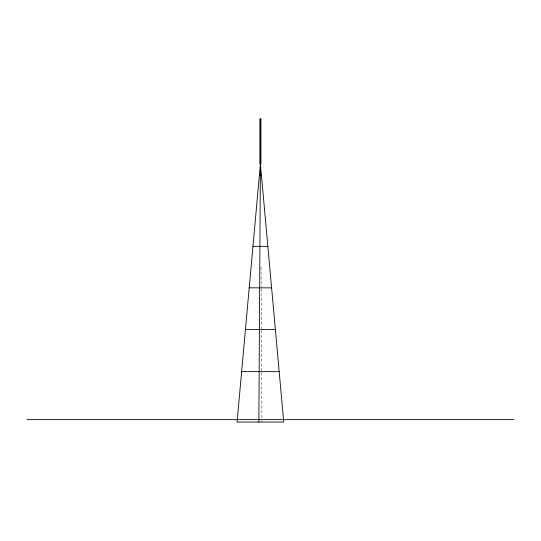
<?xml version="1.0" encoding="UTF-8"?>
<svg xmlns="http://www.w3.org/2000/svg" width="541" height="541" viewBox="0 0 541 541"><rect width="100%" height="100%" fill="white"/><g stroke="black" fill="none" stroke-linecap="round" stroke-linejoin="round"><path stroke-width="0.41" stroke-dasharray="2.71 2.03" d="M261.033 267.098L261.154 287.014M261.161 288.678L261.404 328.685M261.411 330.362L261.661 370.795M261.668 372.478L261.952 418.781M261.952 420.438L261.952 422.061"/><path stroke-width="0.81" d="M259.382 175.23L261.425 175.23M252.89 246.351L267.923 246.351M249.103 287.839L271.71 287.839M245.296 329.516L275.518 329.516M241.455 371.633L279.359 371.633M27.05 419.627L513.95 419.627M260.437 168.839L260.404 164.045L237.073 422.061L283.741 422.061L260.404 164.045L258.862 422.061M260.37 118.939L260.37 164.045M260.918 118.939L259.896 118.939L259.896 164.045L260.918 164.045L260.918 118.939"/></g></svg>
